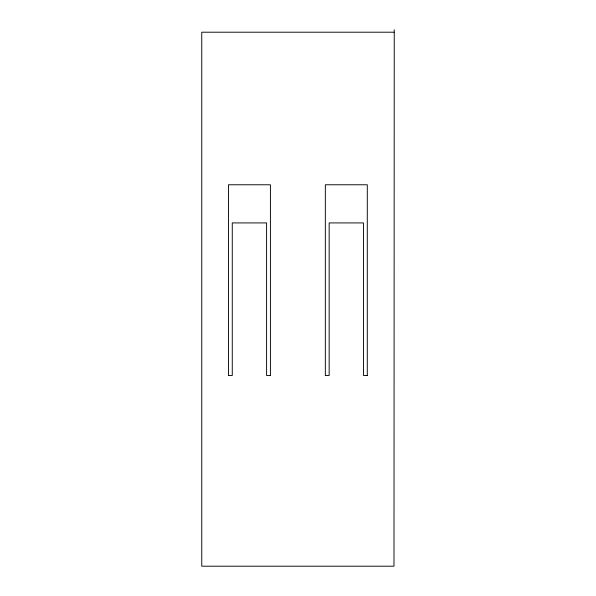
<?xml version="1.0" encoding="UTF-8"?>
<svg xmlns="http://www.w3.org/2000/svg" width="596" height="596" viewBox="0 0 596 596"><rect width="100%" height="100%" fill="white"/><g stroke="black" fill="none" stroke-linecap="round" stroke-linejoin="round"><path stroke-width="0.89" d="M393.993 32.206L201.753 32.206L201.753 566.2L393.993 566.2L394.247 29.8M228.454 375.487L232.269 375.487L232.269 222.919L266.598 222.919L266.598 375.487L270.413 375.487M325.341 375.487L329.156 375.487L329.156 222.919L363.478 222.919L363.478 375.487L367.292 375.487M367.292 375.555L367.292 184.775L325.341 184.775L325.341 375.555M270.413 375.555L270.413 184.775L228.454 184.775L228.454 375.555"/></g></svg>
